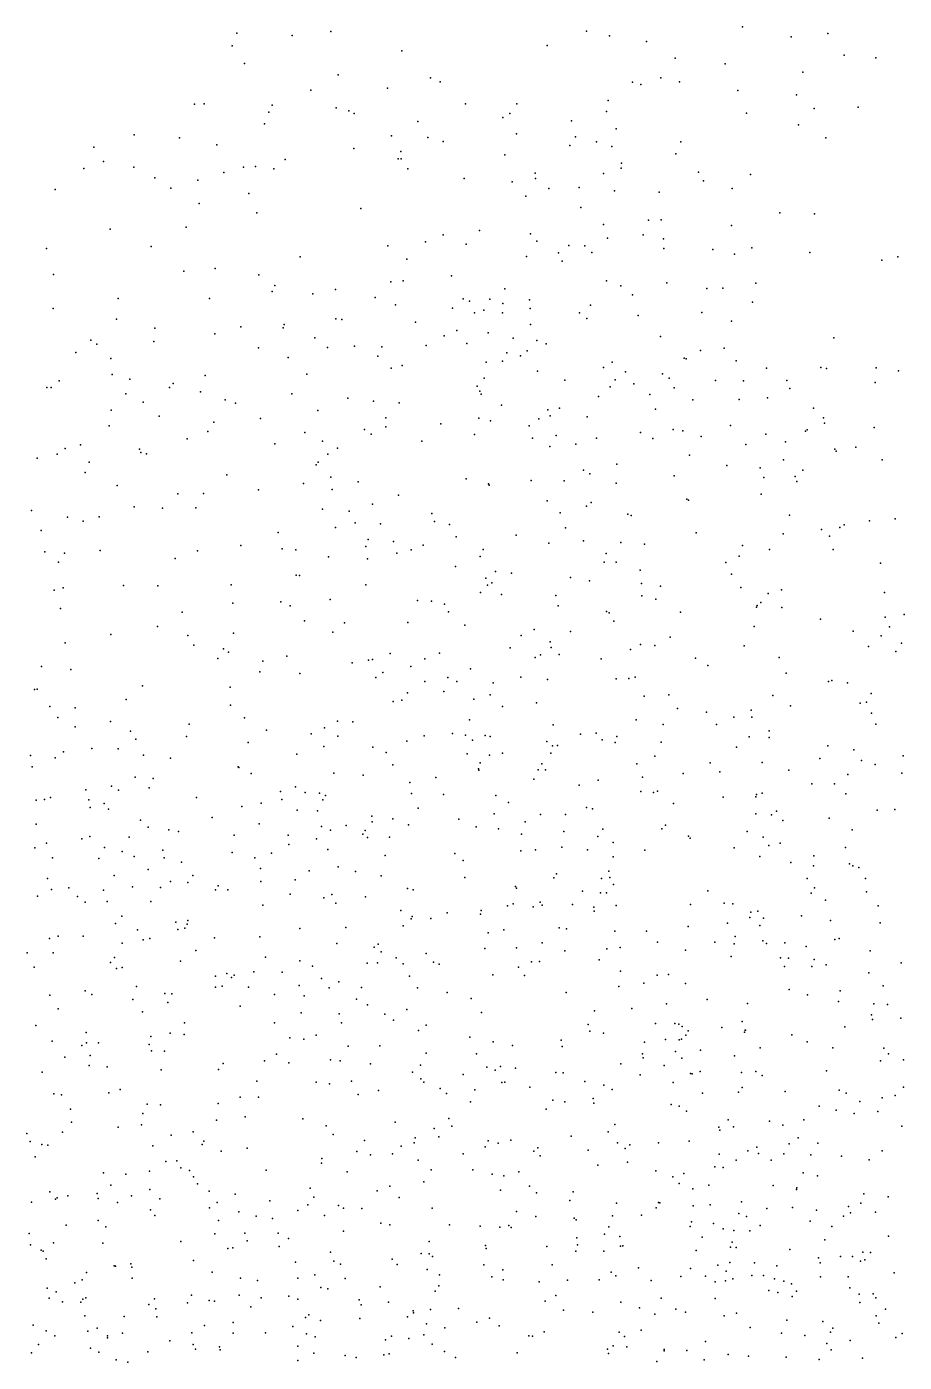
# Model space of a CAD drawing. Header units: metres. Extents: x -23.9 to 23.9, y -28.5 to 28.5.
# Drawn here: x 0 to 4.65, y 14.26 to 21.33 of the extents above; entities that cross this region are included whole.
import ezdxf

# ---------------------------------------------------------------- set-up
doc = ezdxf.new("R2010")
doc.units = ezdxf.units.M

msp = doc.modelspace()

# ---------------------------------------------------------------- linework, layer by layer
for p in [(1.1101, 21.2948, 2.5866), (1.6075, 21.3037, 3.7907), (2.9627, 21.3041, -1.0917), (3.7877, 21.3284, 0.3304), (4.2402, 21.2933, -4.2483), (1.0847, 21.2263, -0.6314), (1.4025, 21.2814, -1.5797), (2.7537, 21.2282, 0.1334), (3.0841, 21.2807, 0.2046), (3.2793, 21.2497, -0.7908), (4.0452, 21.275, -0.4711), (1.984, 21.2008, -1.296), (3.4308, 21.162, 0.2856), (4.3265, 21.1781, 4.1171), (4.4941, 21.1629, -3.794), (1.1511, 21.1339, -1.312), (1.6461, 21.0728, -1.3903), (3.696, 21.1316, 3.5222), (4.1072, 21.088, 4.6567), (1.9081, 21.0033, -0.5921), (2.1355, 21.0582, 3.425), (2.1868, 21.0362, 2.9681), (3.2062, 21.0346, -0.0056), (3.2491, 21.0231, -4.1092), (3.3558, 21.0571, 3.6187), (3.4545, 21.036, -0.5925), (1.5014, 20.9933, -0.6857), (3.0761, 20.9369, 4.1711), (3.7639, 20.9903, -0.1109), (4.0735, 20.968, 3.7645), (0.8854, 20.9183, 3.2125), (0.937, 20.9209, 2.8501), (1.2789, 20.8757, 2.0577), (1.2976, 20.9134, 3.7217), (1.6358, 20.8982, 2.0149), (1.7026, 20.8822, 3.7271), (1.731, 20.8693, 2.4643), (2.3214, 20.9207, 19.1827), (2.5552, 20.8681, -3.577), (2.5929, 20.9194, -3.1054), (3.0673, 20.8794, -0.9405), (3.8089, 20.871, 4.6963), (4.1679, 20.8962, 4.374), (4.4015, 20.9033, -3.5022), (1.2557, 20.8145, 2.5197), (2.0686, 20.8264, -0.843), (2.5191, 20.8478, -1.1456), (2.8832, 20.8292, -0.0033), (4.0852, 20.8094, -3.2075), (0.5658, 20.7556, 15.1256), (0.8053, 20.7403, 15.3782), (1.9299, 20.7503, 3.4895), (2.1222, 20.7414, -3.4008), (2.2022, 20.7207, -0.1718), (2.5903, 20.7614, 19.5393), (2.9034, 20.7449, -2.9163), (3.1196, 20.7879, 4.4958), (4.2294, 20.7403, -4.0723), (0.3524, 20.6904, 16.6474), (1.0032, 20.7028, 2.1803), (1.7292, 20.683, 1.7163), (1.9791, 20.6681, 18.7971), (2.5302, 20.6494, -2.721), (2.8736, 20.6997, 18.8168), (3.0152, 20.7185, 4.8699), (3.0968, 20.695, -0.5718), (3.4345, 20.6552, -4.0141), (3.4624, 20.7181, 3.8891), (0.2988, 20.5776, 15.8901), (0.4029, 20.6153, 15.4155), (0.5638, 20.5852, 14.7043), (1.145, 20.5852, 3.0966), (1.2085, 20.5875, 14.9629), (1.3654, 20.6253, 1.6544), (1.9639, 20.6293, 3.1019), (1.9798, 20.628, 2.554), (3.1455, 20.5797, -3.4963), (3.1477, 20.6052, 4.1817), (0.6752, 20.529, 16.4677), (0.9038, 20.5168, 14.6211), (1.0412, 20.5567, 1.8217), (1.3051, 20.5757, 3.4159), (2.016, 20.5766, 19.5408), (2.3132, 20.5251, 18.4849), (2.5685, 20.5072, -0.3121), (2.6904, 20.5525, 4.5427), (2.6917, 20.5255, -0.7774), (3.0514, 20.5511, 19.1844), (3.556, 20.5583, 5.0029), (3.5824, 20.5119, -3.6771), (3.8304, 20.5467, -3.409), (0.1478, 20.4662, 16.9458), (0.7603, 20.4741, 15.723), (1.1735, 20.4454, 15.5692), (2.7631, 20.4711, 18.5435), (2.9224, 20.4776, 19.5321), (3.1109, 20.4589, 17.8875), (3.3461, 20.452, 18.1868), (3.7336, 20.4724, -0.9431), (0.9101, 20.3931, 2.4994), (1.7661, 20.3666, 18.9919), (2.6399, 20.4316, -1.9195), (2.9315, 20.3704, -2.2685), (1.2166, 20.3422, 14.6884), (3.2904, 20.3041, 3.9951), (3.358, 20.3054, -1.0809), (3.9858, 20.3432, -1.3541), (4.1696, 20.3377, -0.7946), (0.4384, 20.2561, 15.7444), (0.8408, 20.2674, 2.0992), (2.2026, 20.226, 2.3256), (2.396, 20.2487, 19.796), (2.6655, 20.2313, 4.2272), (3.0518, 20.2807, 18.7913), (3.2627, 20.2266, -3.1157), (3.7302, 20.2766, -0.5079), (0.1022, 20.1541, 17.0859), (0.6568, 20.1645, 16.8292), (1.9089, 20.1676, 19.5392), (2.1098, 20.1896, -2.7799), (2.3246, 20.1773, -1.9251), (2.6987, 20.1926, 17.7922), (2.8675, 20.1692, -3.898), (2.9525, 20.1684, -2.6973), (3.0736, 20.2082, 19.361), (3.3691, 20.2054, -2.1761), (3.3714, 20.1542, 18.595), (3.838, 20.1579, 4.4042), (1.4452, 20.1093, 15.0563), (2.0109, 20.0974, -3.6207), (2.6444, 20.1116, 18.2949), (2.8134, 20.132, 19.666), (2.8338, 20.087, 5.23), (2.9908, 20.1336, 17.4818), (3.6312, 20.1492, 4.1127), (3.7467, 20.1242, 5.0546), (4.1447, 20.1324, -0.498), (4.5269, 20.0921, -0.7645), (4.6114, 20.1109, -1.2766), (0.139, 20.0163, 15.4342), (0.8283, 20.0341, 16.2487), (0.9951, 20.048, 1.8159), (1.2271, 20.014, 14.109), (1.3104, 19.959, 15.5372), (1.9254, 19.9769, 20.3104), (1.9913, 19.9825, -3.055), (2.2471, 20.0095, 20.1126), (2.5291, 19.9412, 4.7372), (3.067, 19.9829, 3.9743), (3.1432, 19.9556, -0.8887), (3.388, 19.9723, 17.4024), (3.5988, 19.9428, -1.7053), (3.684, 19.9448, 17.5704), (3.8596, 19.9705, 18.0924), (0.4817, 19.8898, 14.551), (0.9644, 19.8901, 13.9168), (1.2968, 19.9271, 1.4876), (1.5119, 19.9133, 2.8147), (1.6321, 19.9373, 0.9613), (1.8434, 19.894, 19.1261), (2.3084, 19.8876, 1.1619), (2.342, 19.8746, -2.3024), (2.4491, 19.886, 19.8474), (2.6603, 19.8827, -2.6959), (3.2062, 19.9096, 5.3094), (0.1364, 19.8356, 15.0056), (1.9506, 19.8555, 2.5739), (2.2527, 19.8389, 20.6257), (2.3682, 19.8143, -1.4533), (2.4178, 19.8278, 1.5237), (2.5172, 19.813, 17.9166), (2.5196, 19.8633, -3.837), (2.6639, 19.8366, -1.2561), (2.9241, 19.8137, 18.8857), (2.9827, 19.8545, 19.2475), (3.572, 19.8159, -2.0215), (3.8409, 19.8699, 4.7256), (0.472, 19.7794, 17.319), (0.6749, 19.7316, 16.6223), (1.1302, 19.7395, 1.9628), (1.3544, 19.7343, 13.6919), (1.3607, 19.752, 15.168), (1.6334, 19.781, 13.9109), (1.6652, 19.7791, 19.9231), (2.0565, 19.7634, 2.0536), (2.6659, 19.7509, 20.2741), (2.9644, 19.7839, -2.9283), (3.2352, 19.7991, 18.7297), (3.7303, 19.7692, 18.4762), (0.337, 19.6687, 15.8558), (0.6696, 19.6616, 13.9787), (0.9925, 19.7023, 15.6597), (1.5227, 19.6816, 14.7455), (2.2076, 19.6924, -3.1219), (2.2757, 19.7205, 18.6892), (2.4414, 19.7074, 4.1886), (2.5731, 19.6798, 19.4712), (2.6985, 19.6662, 4.8476), (3.3542, 19.6884, -2.4056), (4.2715, 19.6816, -0.4917), (0.2576, 19.6043, 17.816), (0.3682, 19.6468, 14.8012), (1.2237, 19.6286, 2.2876), (1.5893, 19.63, 2.5134), (1.7326, 19.6375, 20.6461), (1.8774, 19.634, 0.7727), (2.1135, 19.6406, 4.3117), (2.3274, 19.6508, 4.6155), (2.5407, 19.6017, -2.4621), (2.6474, 19.6131, -3.5352), (2.7479, 19.6491, 17.5316), (3.5666, 19.6143, 4.9706), (3.6918, 19.6268, 4.5267), (0.4428, 19.5722, 15.4682), (1.3822, 19.577, -12.016), (1.8569, 19.5836, 14.28), (1.9269, 19.521, 19.5402), (1.9856, 19.5344, -12.4774), (2.4298, 19.5532, 19.0869), (2.5167, 19.5577, 1.0629), (2.6119, 19.5864, -3.0749), (3.0516, 19.5242, -1.2749), (3.0984, 19.5531, 4.2332), (3.4792, 19.5729, -0.4244), (3.4905, 19.57, -20.6369), (3.7547, 19.5597, -1.6352), (3.9147, 19.5198, -0.3649), (4.2037, 19.524, 1.5162), (4.2338, 19.5185, 1.0463), (4.4967, 19.522, 1.3327), (0.1679, 19.4527, 12.285), (0.4495, 19.4865, 16.522), (0.5437, 19.4616, 14.298), (0.9419, 19.4809, 13.6156), (1.4813, 19.4888, 19.9895), (2.4199, 19.4682, -1.5167), (2.7017, 19.5039, 20.516), (2.8463, 19.457, 18.5294), (3.1129, 19.4591, 17.4408), (3.1678, 19.5018, 4.9937), (3.3641, 19.4909, 16.8387), (3.4001, 19.4668, 4.4467), (3.6458, 19.4546, 16.598), (3.7936, 19.4529, 17.9741), (4.0236, 19.4546, 16.9397), (4.614, 19.506, -1.5259), (0.1041, 19.4182, 16.4932), (0.1261, 19.419, 12.9118), (0.5215, 19.3855, 17.3752), (0.7523, 19.4184, 15.3047), (0.7731, 19.4396, 14.9103), (0.9168, 19.3955, 10.9677), (1.4018, 19.3841, 0.9161), (2.382, 19.4253, 20.8038), (2.3969, 19.3982, -12.6397), (2.4047, 19.3822, -2.1645), (3.088, 19.4213, -2.4472), (3.2123, 19.4371, 1.2281), (3.2974, 19.3811, 0.7613), (3.4268, 19.4171, -1.4686), (4.0396, 19.4122, -1.5118), (4.4902, 19.4444, -0.6039), (0.6133, 19.3402, 11.9734), (1.0487, 19.3524, 12.2271), (1.1025, 19.3345, 11.3595), (1.6978, 19.3613, 14.7288), (1.8343, 19.3456, 4.2096), (1.9701, 19.3368, 2.109), (2.5112, 19.3239, 3.7189), (2.8191, 19.3083, 20.2167), (3.0247, 19.3712, -20.5716), (3.5243, 19.3522, -21.1273), (3.7702, 19.3543, 1.3579), (3.921, 19.3635, 0.9478), (4.1642, 19.3088, -19.8661), (0.4441, 19.2988, 12.4641), (0.6981, 19.2657, 11.2409), (0.9875, 19.2344, 10.5788), (1.2345, 19.2536, 1.7069), (1.539, 19.2969, 13.622), (1.8995, 19.257, 4.6996), (2.3909, 19.2554, 0.7107), (2.4538, 19.2425, -13.3025), (2.7096, 19.2527, -1.5164), (2.7576, 19.3002, 17.8332), (2.7699, 19.2689, 18.1924), (2.9646, 19.2637, 3.971), (3.3279, 19.3031, -2.1205), (4.217, 19.2575, -19.2142), (0.4342, 19.2161, 17.0406), (0.9555, 19.1847, 11.7768), (1.47, 19.1793, 20.3198), (1.7861, 19.1963, 13.8705), (1.8211, 19.1705, -13.017), (1.8989, 19.2105, 14.2241), (2.1895, 19.2251, 4.9507), (2.3691, 19.1696, 1.7369), (2.6586, 19.2151, 19.7451), (2.8015, 19.1643, -12.6695), (3.2473, 19.1795, 1.4978), (3.4207, 19.1963, 17.7735), (3.4718, 19.1884, -0.9414), (3.725, 19.217, 17.5669), (3.9113, 19.1717, -0.7002), (4.1221, 19.1871, -1.1137), (4.1313, 19.1932, -20.4678), (4.2218, 19.2291, 0.7046), (4.4864, 19.2064, -0.966), (0.2007, 19.0946, 12.1014), (0.2817, 19.1141, 17.6587), (0.8471, 19.1471, -12.4727), (1.3105, 19.1199, 12.1455), (1.5637, 19.1349, 1.9755), (1.6432, 19.0974, 11.0596), (2.0904, 19.1349, -13.6621), (2.6766, 19.1504, -2.0497), (2.7673, 19.1054, -13.7572), (2.9051, 19.1178, 0.3434), (3.015, 19.1496, -1.6813), (3.3132, 19.1489, 18.261), (3.5688, 19.1588, 16.3504), (3.8056, 19.1161, 1.755), (4.0166, 19.1303, -20.9999), (4.3893, 19.1021, 11.3986), (0.0522, 19.0442, 12.9217), (0.1585, 19.0657, 16.8224), (0.3276, 19.0222, -12.8294), (0.5934, 19.0922, 11.6984), (0.6005, 19.0743, 12.826), (0.6307, 19.0678, 14.4731), (1.5404, 19.0237, 10.6336), (1.5921, 19.0659, 19.8362), (3.5072, 19.0606, 1.257), (4.0058, 19.0352, 16.4028), (4.2781, 19.0916, 17.166), (4.2839, 19.0812, 16.7869), (4.5284, 19.0351, 11.7875), (0.306, 18.9683, 17.2492), (1.0573, 18.9559, -13.0079), (1.5299, 19.0081, -11.6891), (2.9453, 18.9801, 4.8013), (2.9796, 18.9614, 17.0833), (3.1226, 19.0127, 4.4024), (3.705, 19.0055, 0.9139), (3.8809, 18.9925, -18.9324), (4.1071, 18.98, 11.2323), (0.4763, 18.8987, 10.72), (1.463, 18.9097, 1.5289), (1.6081, 18.9441, 13.5765), (1.7526, 18.9196, 4.333), (2.3244, 18.9346, 3.6658), (2.4429, 18.9078, 1.5127), (2.4457, 18.9014, 0.4634), (2.6692, 18.9258, 20.0389), (2.8435, 18.9234, 1.6745), (3.1183, 18.9113, 16.5419), (3.4268, 18.9507, 0.5651), (3.9015, 18.9413, -21.6825), (4.0664, 18.9475, 17.5165), (4.0753, 18.9202, 0.6323), (0.7974, 18.8553, 13.9696), (0.9331, 18.8567, 10.3707), (1.225, 18.8772, 13.3203), (1.6142, 18.879, 13.1628), (1.9666, 18.8474, 4.8135), (2.7527, 18.8182, -12.0625), (2.9874, 18.8095, -19.805), (3.4938, 18.8267, 17.6441), (3.5014, 18.822, 16.3009), (3.8877, 18.8532, 11.5754), (0.0223, 18.7677, 14.2027), (0.5653, 18.7869, -12.111), (0.7154, 18.7786, -13.5911), (0.8931, 18.7807, 14.4844), (1.5639, 18.7736, 14.4305), (1.7041, 18.7628, 11.2914), (1.8279, 18.8011, 1.5496), (2.1423, 18.7503, 20.9943), (2.8233, 18.7551, 0.315), (2.9626, 18.7906, 3.9699), (3.1801, 18.7482, -21.2258), (3.1989, 18.7409, 1.5973), (4.037, 18.7422, 1.9314), (0.2137, 18.7316, 18.3724), (0.2956, 18.7101, 17.8562), (0.3804, 18.7331, 11.1226), (1.6317, 18.6763, -13.021), (1.7373, 18.7015, 10.8714), (1.871, 18.6958, 20.1027), (2.1566, 18.7088, 19.8711), (2.2357, 18.693, 0.8914), (2.8511, 18.6754, -20.4642), (4.3041, 18.6764, -18.7118), (4.3262, 18.6915, 0.6339), (4.4604, 18.7131, 12.4316), (4.5962, 18.7224, -19.0683), (0.0731, 18.6612, -12.4351), (1.3291, 18.6509, 11.8778), (1.8062, 18.6143, 13.9948), (1.9393, 18.6031, -11.9105), (2.2707, 18.6282, 3.804), (2.5901, 18.6372, 3.1634), (2.9462, 18.6072, 2.9846), (3.1431, 18.598, 17.3402), (3.5422, 18.6488, 0.8877), (4.0032, 18.6434, 10.9913), (4.2064, 18.6664, 16.6257), (4.249, 18.6315, 12.1765), (0.0937, 18.5475, 12.2298), (0.1971, 18.5405, -11.7783), (0.3857, 18.5556, 12.805), (0.9015, 18.5533, 13.5663), (1.1315, 18.581, -13.492), (1.3506, 18.5639, 10.4134), (1.423, 18.5589, 12.3632), (1.7935, 18.5768, -13.7275), (1.9569, 18.5408, 4.2515), (2.0336, 18.5579, 4.6464), (2.0967, 18.5831, 13.2596), (2.414, 18.5602, 1.3729), (2.7617, 18.5932, 1.6067), (3.0668, 18.5394, -13.7498), (3.2699, 18.5891, -19.3376), (3.7883, 18.5816, 17.5862), (3.9315, 18.56, 0.7773), (4.2676, 18.5603, 17.0125), (0.1654, 18.4927, 17.5402), (0.7835, 18.5133, 12.9102), (1.5953, 18.5208, 20.3826), (1.8027, 18.5103, 21.3129), (2.2683, 18.4702, 3.1242), (2.3989, 18.5242, 4.8082), (3.0554, 18.4938, 16.3911), (3.1191, 18.4939, 3.3313), (3.6999, 18.4914, 1.223), (3.7707, 18.5245, 1.6234), (4.5191, 18.4875, 6.2063), (1.4236, 18.4242, 14.1382), (1.4413, 18.4236, -11.2965), (2.4295, 18.4096, -14.1469), (2.4802, 18.4442, 3.5381), (2.5655, 18.4349, 20.6031), (2.8763, 18.4123, 0.4765), (2.978, 18.395, -12.7563), (3.2455, 18.4514, 0.5817), (3.7298, 18.4291, 11.4037), (0.1429, 18.3458, -13.5182), (0.1905, 18.3578, 10.7323), (0.5102, 18.3693, 11.7231), (0.6919, 18.3685, 10.5801), (1.0798, 18.3735, 11.6984), (1.7939, 18.3726, 9.8997), (2.4004, 18.3324, -20.1766), (2.4367, 18.3711, -20.742), (2.4607, 18.3837, 4.0977), (2.5108, 18.3231, 1.1392), (2.8003, 18.3178, 1.3757), (3.2526, 18.3807, 2.9312), (3.2551, 18.3145, 16.7387), (3.3537, 18.3666, 1.0462), (3.7802, 18.3597, 11.7523), (3.9237, 18.3283, 16.1411), (3.9942, 18.3463, 17.2508), (4.5399, 18.332, 0.9733), (0.1762, 18.2488, 18.5072), (1.0888, 18.277, 14.0099), (1.343, 18.2826, 20.9876), (1.3928, 18.2631, 9.833), (1.6041, 18.2964, 11.0673), (2.0672, 18.2898, 13.052), (2.1409, 18.2876, 10.0921), (2.209, 18.2702, 13.3931), (2.811, 18.2619, -12.3165), (2.8114, 18.2626, -19.5838), (3.3284, 18.2983, 15.4557), (3.8619, 18.2546, -18.5632), (3.8654, 18.2644, 15.7152), (3.8859, 18.2803, 16.7229), (3.9962, 18.2526, 1.4202), (0.8204, 18.2288, 11.4442), (1.4677, 18.1825, 20.3209), (2.0156, 18.1733, -12.2418), (2.2305, 18.2307, 2.7465), (3.0679, 18.2327, 3.6633), (3.0823, 18.2251, 0.8652), (3.1071, 18.1812, 2.5845), (3.459, 18.2285, 17.1125), (4.2021, 18.1915, 12.2571), (4.5431, 18.2017, 5.8461), (4.6452, 18.2156, 8.4367), (0.442, 18.1105, 12.2273), (0.6898, 18.1526, 11.089), (0.8508, 18.1058, 13.5071), (1.093, 18.1168, -11.3391), (1.6184, 18.1231, -13.7922), (1.6798, 18.1718, 14.1383), (2.3167, 18.1607, 21.3783), (2.6153, 18.1057, 20.5089), (2.6848, 18.1363, 16.1232), (2.8772, 18.1263, 16.5405), (3.8494, 18.1521, 11.2022), (4.375, 18.128, 12.5649), (4.5234, 18.1037, 8.1245), (4.5666, 18.1514, -22.0628), (0.2008, 18.0665, 10.5349), (0.8825, 18.0546, 12.3652), (1.0391, 18.0351, 11.0027), (2.5569, 18.0398, -21.0978), (2.7698, 18.0716, 3.8011), (2.7743, 18.0419, 14.8039), (3.2488, 18.0579, -12.2295), (3.3244, 18.053, -19.3639), (3.4051, 18.0962, 3.2602), (3.7972, 18.0498, -12.3953), (4.4553, 18.0465, 6.3338), (4.6307, 18.0647, -17.7169), (1.01, 17.9829, 10.2117), (1.0658, 18.0172, 13.0156), (1.2473, 17.9689, 14.0314), (1.3739, 17.9956, 10.9009), (1.8081, 17.9742, 20.1232), (1.8276, 17.9773, 9.6194), (1.9228, 18.0092, 21.457), (2.1055, 17.9809, 3.3932), (2.1829, 18.0118, 20.1304), (2.6906, 17.9891, 2.4333), (2.719, 18.0029, 15.7819), (2.8164, 18.0042, -13.9463), (3.0403, 17.9819, 15.4394), (3.1953, 18.0303, -21.0299), (3.54, 17.9858, 15.3975), (3.9824, 17.9887, -19.8207), (4.601, 18.0208, 9.1858), (0.0759, 17.9402, 18.4059), (0.2304, 17.9244, 17.9609), (1.2322, 17.9125, 9.7575), (1.4437, 17.9032, 12.8965), (1.7214, 17.9605, -11.8361), (1.8836, 17.9089, 13.9358), (2.0321, 17.9417, 10.8483), (2.3474, 17.9279, 10.3623), (3.6051, 17.9456, -21.6004), (4.0201, 17.9065, 6.412), (0.0516, 17.8206, 11.0922), (0.6096, 17.8393, -11.6374), (1.0743, 17.8318, 13.7729), (1.8465, 17.8835, -10.1681), (2.1048, 17.8612, -20.2151), (2.2273, 17.8829, 2.6666), (2.2743, 17.8619, 14.8823), (2.4667, 17.8549, 3.7442), (2.6144, 17.8847, 20.9153), (2.7548, 17.8722, 14.3831), (3.1197, 17.8763, 16.702), (3.186, 17.8772, 14.7929), (3.2204, 17.8838, -15.1981), (4.2438, 17.8623, 6.7522), (4.2605, 17.8661, -18.4481), (4.345, 17.8547, 10.4963), (0.0388, 17.8187, 10.3559), (0.523, 17.7668, -14.3117), (1.937, 17.7558, -14.21), (1.9846, 17.763, -10.642), (2.014, 17.8024, 13.3194), (2.2057, 17.8087, 9.8313), (2.3654, 17.7676, 21.231), (2.4521, 17.7909, 20.3969), (2.6968, 17.7488, 16.0178), (3.2672, 17.7848, -11.4443), (3.3981, 17.7913, 2.998), (3.9483, 17.7876, -13.2055), (4.445, 17.7517, 12.2687), (4.4696, 17.7985, 7.9137), (0.1196, 17.7289, -25.4704), (0.2534, 17.7227, 18.6296), (1.0768, 17.736, 10.6092), (2.5177, 17.7297, -25.4057), (3.4445, 17.7192, 16.6958), (3.5977, 17.6993, -13.8386), (3.8341, 17.7091, -22.0052), (4.0423, 17.7336, 11.1301), (4.4116, 17.7469, 11.7483), (4.4711, 17.6939, -22.5333), (0.1609, 17.6713, 4.9745), (0.254, 17.6211, 17.6573), (0.4412, 17.6495, 4.7826), (0.8569, 17.635, -25.1978), (1.151, 17.6695, -12.2407), (1.5737, 17.6156, 13.6845), (1.6436, 17.6518, 13.1815), (1.7241, 17.6481, 20.3397), (2.343, 17.6579, 15.3195), (2.785, 17.6325, -19.7895), (3.2241, 17.6587, -14.7804), (3.3678, 17.6338, -19.7433), (3.6506, 17.6331, 2.7286), (3.7416, 17.6736, 2.0806), (3.8384, 17.6733, -20.1485), (4.4947, 17.6353, 8.7396), (0.5469, 17.5995, 4.374), (0.5746, 17.5563, 18.6005), (0.8436, 17.5707, 13.037), (1.1696, 17.5389, 13.2553), (1.2663, 17.6044, -10.2752), (1.5033, 17.5851, 10.9039), (1.6442, 17.5715, 21.034), (2.01, 17.5454, 10.8143), (2.1022, 17.5738, 14.9896), (2.253, 17.5862, -24.9589), (2.3209, 17.5767, 14.3456), (2.3586, 17.5519, 20.689), (2.4247, 17.575, 15.7771), (2.4514, 17.5702, 9.5094), (2.7525, 17.5445, -10.9309), (2.9294, 17.5835, 16.4469), (3.0123, 17.5879, -14.2711), (3.0447, 17.5525, -24.2984), (3.1144, 17.5382, 3.5074), (3.1231, 17.5712, 14.3169), (3.3575, 17.5407, -15.8784), (3.8228, 17.5691, 6.5959), (3.9293, 17.5648, -11.744), (3.9299, 17.5998, 16.0118), (0.0163, 17.47, 20.8318), (0.1922, 17.4891, 20.1252), (0.3422, 17.5066, 3.9739), (0.4818, 17.5048, -25.7509), (0.6146, 17.4716, 13.4058), (1.4279, 17.4765, -14.3717), (1.5704, 17.5179, -25.4549), (1.8309, 17.5141, 9.6671), (1.9005, 17.4859, -11.4033), (2.3296, 17.4786, 16.1189), (2.4479, 17.4717, -10.1372), (2.5175, 17.4821, -16.1088), (2.7727, 17.4826, 2.6265), (2.7811, 17.5205, 14.1731), (2.8075, 17.5225, -11.5132), (3.3236, 17.466, -21.5368), (3.7569, 17.5132, 6.1619), (4.2406, 17.5202, 10.5559), (4.3787, 17.5004, -19.4033), (4.6388, 17.468, 7.7614), (0.0256, 17.4091, 5.1474), (0.1472, 17.4569, 18.8336), (0.7588, 17.455, -14.5954), (1.1173, 17.4097, -11.6536), (1.1198, 17.4067, 10.2432), (1.9353, 17.4197, 15.4733), (2.3902, 17.3994, -19.6137), (2.399, 17.4312, 3.3933), (2.7251, 17.4263, 3.5542), (3.2281, 17.4249, 1.9743), (3.617, 17.4312, 16.4041), (3.8931, 17.4322, -15.6223), (4.1982, 17.4541, 2.4588), (4.4177, 17.4429, 5.6319), (4.4908, 17.4227, -20.272), (0.5719, 17.3552, 20.7829), (0.6664, 17.3488, 20.3907), (1.1865, 17.3744, 13.5836), (1.6243, 17.3755, 18.0827), (1.7791, 17.366, 15.8001), (2.0266, 17.3262, 9.0401), (2.1632, 17.3532, 10.452), (2.3911, 17.3928, 2.9551), (2.6831, 17.3442, -24.0197), (2.7056, 17.3936, 9.2952), (2.7445, 17.3947, 9.658), (3.0235, 17.339, 2.3527), (3.2578, 17.355, -20.2164), (3.4731, 17.3738, 15.7245), (3.6688, 17.3839, -23.9856), (4.0333, 17.3923, 1.8979), (4.3462, 17.3688, 9.3209), (4.6314, 17.3756, -20.9849), (0.3095, 17.2887, 21.0189), (0.4454, 17.3074, -25.0366), (0.4823, 17.2869, 20.011), (0.646, 17.2984, -12.3228), (1.3412, 17.2787, -19.9276), (1.42, 17.304, 9.8896), (1.4709, 17.2748, 13.3092), (1.5474, 17.2697, -10.9748), (1.5793, 17.2573, 20.7894), (2.0341, 17.2681, -14.1306), (2.2039, 17.2638, -15.3202), (2.4815, 17.2576, -26.0002), (2.9226, 17.3132, 3.2752), (3.2503, 17.2796, 16.0726), (3.3163, 17.2742, -11.1137), (3.3384, 17.2815, 15.1755), (3.863, 17.2629, 5.9212), (3.8924, 17.2706, -18.5778), (4.1555, 17.3201, 10.8368), (4.2759, 17.32, 6.994), (4.3347, 17.2662, -17.6856), (0.0467, 17.2326, 13.4529), (0.0914, 17.2375, -12.7505), (0.1221, 17.2483, 19.8826), (0.3266, 17.235, 13.7222), (0.3323, 17.1944, 5.1141), (0.4074, 17.2151, 17.5501), (0.4293, 17.1862, 12.7713), (0.8955, 17.2478, 12.5735), (1.1362, 17.1996, 18.657), (1.2385, 17.2178, -26.1468), (1.349, 17.2367, 10.4719), (1.5661, 17.2349, 20.4054), (2.071, 17.1918, 14.7879), (2.5487, 17.2205, -20.853), (2.9627, 17.1948, -24.7841), (2.9936, 17.1882, -19.6323), (3.4234, 17.2164, -14.1815), (3.686, 17.2485, -13.3968), (3.859, 17.2512, -12.9467), (4.5959, 17.1833, 9.7973), (0.5996, 17.1274, -26.0097), (0.9798, 17.1409, -10.9644), (1.4292, 17.1808, -18.5084), (1.5375, 17.1774, 17.6801), (1.824, 17.1482, 10.4201), (1.8258, 17.1193, 16.2242), (1.9364, 17.1341, 18.1655), (2.286, 17.1324, -16.3298), (2.4732, 17.1605, -9.6323), (2.637, 17.1194, 14.2044), (2.7184, 17.157, -14.1979), (2.8511, 17.1578, 16.0479), (3.8596, 17.1609, 1.7124), (3.9414, 17.1549, 2.9783), (3.9682, 17.1754, -15.077), (4.0021, 17.1264, 6.8169), (4.2464, 17.1379, 8.743), (4.5007, 17.1799, 8.4861), (0.0467, 17.1059, 13.0963), (0.6399, 17.0912, -11.645), (0.7491, 17.076, -18.9645), (0.8008, 17.0679, 20.6447), (1.0953, 17.0485, 16.6966), (1.2288, 17.1082, 20.7308), (1.3823, 17.0484, 13.6562), (1.5591, 17.0935, 16.6319), (1.6067, 17.075, -9.6352), (1.6892, 17.0993, 15.47), (1.778, 17.0532, 9.0669), (1.7891, 17.0734, -18.9606), (2.0189, 17.1031, 20.3152), (2.3774, 17.0919, 8.8611), (2.4962, 17.0822, 16.3839), (2.6181, 17.0528, -11.8509), (2.8413, 17.0676, 9.8784), (3.0478, 17.0798, -25.6674), (3.3613, 17.0818, -18.2971), (3.3799, 17.1018, 14.8072), (3.5022, 17.0432, 1.6813), (3.8129, 17.0669, -16.2181), (4.3695, 17.0755, 10.9381), (0.04, 16.9812, 13.9733), (0.1008, 17.0054, 21.1527), (0.2895, 17.0291, -14.0742), (0.3309, 17.0413, -14.5799), (0.4082, 16.9823, 18.7905), (0.5391, 17.038, 13.9443), (1.3846, 16.9983, 12.6744), (1.5317, 17.0289, 20.1107), (1.5926, 16.9728, 18.8009), (1.8028, 17.0358, -20.5092), (1.9181, 17.0379, -15.6648), (2.832, 16.9841, 9.1128), (2.9675, 16.9711, 15.7868), (3.0214, 17.0413, 14.2941), (3.1035, 17.0088, -21.1836), (3.5107, 17.0319, -14.706), (3.7435, 16.9818, -21.4896), (3.8974, 17.0373, -17.9779), (3.9278, 16.9925, -14.4767), (3.9876, 17.0065, -19.0143), (4.333, 16.9825, 2.5626), (0.134, 16.9274, 16.7134), (0.3783, 16.9253, 17.1111), (0.5024, 16.9618, 21.0625), (0.5656, 16.9353, 4.1996), (0.7179, 16.969, 18.5535), (0.7243, 16.9273, 20.0951), (0.8169, 16.9047, 5.2311), (1.0857, 16.956, 13.8329), (1.2052, 16.9287, -20.4458), (1.2926, 16.953, 17.5409), (1.895, 16.9406, 17.795), (2.2641, 16.9513, 20.6147), (2.308, 16.9139, 10.2056), (2.6143, 16.9648, -15.0043), (2.6917, 16.9705, -23.6647), (3.1026, 16.9334, -10.7238), (3.2707, 16.9682, -23.2855), (3.8794, 16.9346, 6.4096), (4.0447, 16.9036, 9.0373), (4.1656, 16.9395, -22.0106), (0.4609, 16.8338, 19.8594), (0.64, 16.8657, 17.7859), (0.8773, 16.8341, -24.8724), (1.2348, 16.8719, -18.1678), (1.4931, 16.8584, 15.9849), (1.646, 16.8811, 9.7794), (1.7388, 16.8565, -14.5793), (1.8748, 16.8327, 10.0612), (2.8037, 16.8441, -17.5094), (3.0807, 16.8576, -14.1021), (4.1645, 16.8861, 9.4393), (4.3557, 16.8964, 6.8306), (4.3726, 16.886, 1.6812), (4.4047, 16.8774, -15.9233), (0.1062, 16.8183, 19.7929), (0.128, 16.7599, 18.7209), (0.2204, 16.7693, -26.0873), (0.5575, 16.774, -12.8712), (0.7049, 16.7704, -19.8023), (0.7581, 16.8033, -18.329), (0.8496, 16.7968, 12.4904), (0.9961, 16.7591, 16.0331), (1.0114, 16.7802, 20.6728), (1.2378, 16.8036, 21.1161), (1.4196, 16.8123, -15.1349), (2.0135, 16.7653, 21.2016), (2.3177, 16.8237, 14.9532), (2.5851, 16.7768, -24.7249), (2.5918, 16.7682, 14.507), (2.7888, 16.8228, 16.2188), (3.0408, 16.8189, -25.1159), (3.0857, 16.8246, 15.113), (3.1042, 16.7877, 2.6822), (4.1311, 16.8179, 2.7995), (4.1697, 16.7698, -12.5218), (4.4404, 16.8188, -22.9837), (0.0546, 16.7247, 17.7035), (0.2654, 16.7241, 4.0714), (0.3065, 16.6932, 16.4376), (0.4042, 16.7569, -12.0981), (0.4222, 16.6976, -19.0522), (0.655, 16.6968, 14.054), (1.0619, 16.7584, 18.8131), (1.3918, 16.7353, 17.1432), (1.5706, 16.7167, 13.2693), (1.6136, 16.7332, -25.774), (1.6347, 16.6883, 21.3077), (1.7918, 16.7209, 12.4219), (2.0431, 16.758, 12.844), (2.7163, 16.6926, -22.9309), (2.9411, 16.7512, 9.3495), (3.0366, 16.7425, 14.7041), (3.0678, 16.7436, 2.1581), (3.6046, 16.7531, 2.9819), (3.6907, 16.6883, -23.4754), (4.1527, 16.7403, 6.4935), (4.2271, 16.704, 8.5762), (4.4447, 16.7488, -17.4194), (0.5004, 16.6199, 18.305), (1.2479, 16.6782, -12.5612), (1.9777, 16.6493, -16.9351), (2.0385, 16.618, 18.3077), (2.2246, 16.637, -15.2346), (2.4011, 16.6298, -18.9276), (2.4044, 16.6493, -18.0618), (2.5442, 16.6747, 12.6603), (2.5727, 16.6847, -21.5482), (2.6801, 16.6693, 14.8813), (2.7278, 16.6772, 8.7415), (2.8873, 16.6817, 15.5072), (3.0004, 16.6668, -16.7741), (3.0018, 16.6457, -19.8023), (3.1184, 16.6748, -13.3365), (3.5121, 16.6801, 1.7966), (3.7368, 16.6849, -24.4932), (3.832, 16.6408, 5.6866), (3.87, 16.6455, 6.0375), (4.1006, 16.6203, 10.6138), (4.5059, 16.6732, 6.2754), (0.4678, 16.5796, 12.7441), (0.5837, 16.5467, -25.6332), (0.7861, 16.5867, 5.7283), (0.7967, 16.5492, 18.5182), (0.8336, 16.5559, -15.0836), (0.8468, 16.5773, -10.1695), (0.8508, 16.5968, 17.037), (1.4442, 16.5537, -20.966), (1.6869, 16.56, 9.4494), (1.99, 16.5684, -25.133), (2.0337, 16.6056, 16.614), (2.1374, 16.607, -25.7885), (2.5247, 16.5477, -17.2598), (2.8165, 16.5574, 9.7859), (2.8566, 16.5518, 15.9199), (3.4997, 16.5643, -14.5145), (3.7085, 16.5819, -22.8589), (3.8269, 16.6126, 10.847), (3.8798, 16.5706, -12.8808), (3.8992, 16.6084, -21.773), (4.2543, 16.5968, 5.7244), (4.5182, 16.5833, -11.562), (0.1178, 16.501, 12.816), (0.1641, 16.5135, 18.2463), (0.2966, 16.5136, 14.1584), (0.5016, 16.4767, -20.2791), (0.6133, 16.4944, 16.4938), (0.6495, 16.5007, 20.733), (0.9919, 16.505, 5.2627), (1.232, 16.5101, 12.6942), (2.4408, 16.5306, 8.4484), (2.727, 16.4787, 18.5827), (3.1112, 16.5394, 8.9175), (3.2804, 16.5394, -22.5804), (3.3377, 16.482, 2.1308), (3.6413, 16.4807, -10.1366), (3.7497, 16.5109, -23.9988), (3.8955, 16.4882, -13.9242), (4.0133, 16.4779, 2.2312), (4.2775, 16.4948, 11.6452), (4.301, 16.5001, 11.2961), (-0.0005, 16.4254, -11.3646), (0.1377, 16.4253, -12.6821), (0.8924, 16.4367, 17.7994), (1.6396, 16.4747, 12.2158), (1.8365, 16.4553, 18.6116), (1.8576, 16.4712, 17.0043), (1.8744, 16.4303, 15.4498), (2.1124, 16.4218, 9.0362), (2.4236, 16.4475, 18.3672), (2.5914, 16.4507, 12.969), (2.8478, 16.4359, -9.6086), (3.0688, 16.4471, 8.3613), (3.1407, 16.4526, -21.8996), (3.4854, 16.4392, 5.6439), (3.7447, 16.4733, 1.9988), (3.9159, 16.4748, -19.1659), (4.125, 16.4582, 8.8566), (4.4645, 16.4355, 12.128), (0.0358, 16.3494, 4.6204), (0.4409, 16.3734, 4.579), (0.4625, 16.4, 20.1117), (0.4722, 16.3417, -20.7591), (0.5032, 16.3477, 5.9038), (0.8113, 16.3805, -21.2989), (1.2622, 16.4028, -18.1099), (1.4427, 16.3819, -16.9606), (1.5103, 16.3546, -21.5773), (1.8008, 16.3695, 15.8284), (1.8549, 16.3728, 19.9999), (1.9539, 16.398, -9.3315), (1.9909, 16.3662, 13.194), (2.1511, 16.3756, 9.9445), (2.1807, 16.3648, 8.6411), (2.6024, 16.3485, 15.4867), (2.6703, 16.3778, 8.1966), (2.7126, 16.3794, -23.6968), (3.0292, 16.3874, -18.4015), (3.728, 16.405, 2.5851), (3.9893, 16.3982, -17.4995), (4.0115, 16.3519, 11.9935), (4.0316, 16.3974, 5.3186), (4.1557, 16.3532, 10.3072), (4.1684, 16.3898, 9.2601), (4.2318, 16.3622, 1.9535), (4.6292, 16.3722, 2.6594), (0.9969, 16.3014, 13.5546), (1.0577, 16.3162, -21.7051), (1.0811, 16.2952, 6.038), (1.0957, 16.3069, 20.3876), (1.1994, 16.325, 21.048), (1.3499, 16.3223, 6.414), (1.5574, 16.2897, -17.5839), (1.6496, 16.2711, -15.3223), (2.024, 16.3007, 16.3398), (2.4666, 16.3081, 18.7597), (2.6327, 16.3049, 9.55), (3.1415, 16.3287, -10.0773), (3.2662, 16.2648, 18.2531), (3.3357, 16.3072, 8.6132), (3.396, 16.3104, 6.0855), (4.4578, 16.3193, 8.5828), (0.1192, 16.2012, 17.656), (0.3063, 16.2235, 20.4374), (0.3412, 16.2048, 12.907), (0.579, 16.2466, 13.9994), (0.7292, 16.2104, -18.3526), (0.7649, 16.2078, 16.2889), (0.9963, 16.2438, 18.4786), (1.0318, 16.2488, 12.9683), (1.1711, 16.2435, 15.8881), (1.3085, 16.2036, -9.2824), (1.4407, 16.2514, 17.1746), (1.4657, 16.1967, 18.5912), (1.5997, 16.2405, 12.9812), (1.7701, 16.2418, 6.1655), (2.0663, 16.24, 11.8821), (2.2246, 16.2157, 9.5823), (2.855, 16.2154, 17.7865), (3.1333, 16.246, -24.3381), (3.486, 16.263, 10.9704), (4.0356, 16.2315, 6.4972), (4.133, 16.2019, -13.3491), (4.3057, 16.2236, -16.1316), (4.5325, 16.2499, 6.1308), (0.1642, 16.129, -16.6907), (0.5593, 16.1775, 17.5147), (0.745, 16.1625, -17.4199), (1.1282, 16.1432, 5.713), (1.7435, 16.1793, 18.2942), (1.8024, 16.1493, -18.3414), (2.0099, 16.1259, 20.2473), (2.3502, 16.1825, 8.225), (3.202, 16.1312, -23.8914), (3.3862, 16.1558, 19.5407), (3.6015, 16.1785, 6.4141), (3.8149, 16.1574, -17.1392), (4.2967, 16.1678, 5.2908), (4.4832, 16.1557, 2.4156), (4.5562, 16.152, 5.5531), (0.6109, 16.1134, -10.7738), (0.8323, 16.0544, 16.7685), (1.31, 16.054, 6.7366), (1.4512, 16.1073, 17.9491), (1.652, 16.1021, 12.0637), (1.6644, 16.0544, 6.6628), (1.8937, 16.1, 16.8083), (1.9388, 16.0689, 20.9838), (2.4059, 16.11, 17.8091), (3.0041, 16.1183, 11.431), (3.7859, 16.0618, 11.5409), (4.4721, 16.0971, 12.4303), (4.4767, 16.0724, 8.8868), (4.627, 16.079, 9.3012), (0.0446, 16.04, 19.547), (0.3122, 16.0031, -17.9855), (0.6538, 15.9827, 5.6298), (0.7559, 15.999, 6.1436), (0.8314, 15.992, 5.2615), (1.5292, 15.9886, 5.5643), (2.0714, 16.0141, 8.9245), (2.1131, 16.0427, 22.6489), (2.9703, 16.0459, 12.5245), (2.9794, 16.0098, 9.3986), (3.0525, 15.9999, 21.5695), (3.3272, 16.0512, 18.7703), (3.4298, 16.0505, 12.1583), (3.4503, 16.0474, 21.4324), (3.4687, 16.0342, -16.4895), (3.4876, 15.9884, 11.7768), (3.5005, 16.0116, -10.1151), (3.6787, 16.0302, 18.9205), (3.7982, 16.0046, 20.3363), (3.8025, 16.015, 12.0572), (3.8045, 16.0163, 19.4369), (4.0491, 15.9915, 12.3589), (4.3295, 16.0335, -10.7622), (0.1319, 15.958, -14.2514), (0.2895, 15.9345, 20.2516), (0.3127, 15.9481, 19.8582), (0.3768, 15.9488, 4.775), (0.6463, 15.9395, 13.2983), (1.39, 15.9743, 20.5113), (1.4655, 15.9682, 12.6254), (1.6997, 15.9301, -16.4978), (1.8678, 15.9329, 20.6654), (2.3431, 15.978, -19.2591), (2.4667, 15.9541, 22.2798), (2.5695, 15.9339, -15.7178), (2.8279, 15.9634, 8.0695), (2.8325, 15.9292, 19.4636), (3.2692, 15.9528, 5.8287), (3.3811, 15.966, 6.2362), (3.4534, 15.9646, 21.8796), (3.4655, 15.9684, 5.3761), (3.8822, 15.9217, 6.5413), (4.1307, 15.9536, 20.4404), (4.2659, 15.9217, 10.2111), (4.5363, 15.9201, -11.1726), (0.1996, 15.8719, -19.5601), (0.3329, 15.8812, 13.0594), (0.6578, 15.9068, 17.2379), (0.7263, 15.9044, -21.7132), (1.2556, 15.8538, 22.9582), (1.3204, 15.8882, 16.9204), (1.3852, 15.842, -15.5492), (1.6067, 15.8591, 16.2352), (1.6577, 15.8528, 16.7321), (2.1133, 15.893, 18.6237), (2.3801, 15.8905, 11.5449), (3.2589, 15.891, 9.1961), (3.2625, 15.8686, 11.4041), (3.4328, 15.9029, 20.3985), (3.4671, 15.8673, -21.8069), (3.5653, 15.9101, 19.7829), (3.7458, 15.8803, -23.2674), (4.5194, 15.8541, 6.2349), (4.5616, 15.8899, 12.8446), (4.6402, 15.8578, -17.7494), (0.078, 15.7927, 5.2102), (0.3278, 15.8288, 5.5749), (0.4235, 15.8223, -14.737), (0.7094, 15.806, -19.9472), (1.012, 15.8068, -9.6384), (1.0368, 15.8394, 16.4656), (1.8175, 15.8367, -17.9183), (2.0407, 15.7936, 6.2741), (2.0826, 15.8295, -9.2853), (2.3088, 15.7811, 17.8105), (2.4343, 15.8194, -22.583), (2.4782, 15.8032, 9.3653), (2.5059, 15.8239, -21.2566), (2.585, 15.8141, -23.0848), (2.7991, 15.7909, -15.2414), (2.8377, 15.7904, -10.4945), (3.1437, 15.8382, 21.0702), (3.2468, 15.7787, -16.891), (3.3736, 15.8281, 8.5264), (3.5124, 15.7855, 11.1648), (3.5216, 15.784, -13.5352), (3.5634, 15.7961, 10.5148), (3.7835, 15.7916, 5.2217), (3.859, 15.7967, 10.2708), (3.8924, 15.7757, 21.6672), (4.2325, 15.801, -18.5256), (0.4927, 15.701, 16.8609), (1.2166, 15.7448, 5.4943), (1.5305, 15.7401, 22.7711), (1.6008, 15.732, 12.3904), (1.718, 15.7463, 13.1822), (2.0847, 15.7573, 11.9888), (2.1005, 15.7395, 8.6938), (2.1863, 15.7076, -18.6609), (2.3707, 15.7, -16.3073), (2.5127, 15.7394, 18.9854), (2.5302, 15.7408, 23.1313), (2.6621, 15.7134, 22.1403), (2.9524, 15.7433, 21.9615), (3.0534, 15.7243, -10.0378), (3.0975, 15.7009, 12.6078), (3.4217, 15.7382, 18.378), (3.7865, 15.7126, -10.3812), (4.3008, 15.6985, 20.9804), (4.6412, 15.7145, 5.026), (0.1411, 15.6782, -11.386), (0.1813, 15.6741, 17.291), (0.4316, 15.6833, -18.3841), (1.128, 15.6605, 6.8104), (1.2239, 15.6603, 23.2697), (1.7524, 15.6749, 22.2802), (1.8599, 15.6955, 23.048), (2.2202, 15.6795, 13.0687), (2.3481, 15.6369, 8.3065), (2.7844, 15.6445, -18.6669), (2.8469, 15.6354, 22.9086), (2.997, 15.6531, 8.2076), (3.0014, 15.6292, 17.7396), (3.5769, 15.6823, 12.0488), (3.7677, 15.6865, 20.0065), (4.014, 15.6917, -22.1586), (4.3377, 15.6824, 12.477), (4.4101, 15.6378, 20.4268), (4.5288, 15.6565, 8.6698), (4.5967, 15.6696, 4.6532), (0.2292, 15.5968, -15.1824), (0.6128, 15.5743, 23.1399), (0.6354, 15.6237, 13.8487), (0.7062, 15.6206, 6.3409), (1.0103, 15.6267, 22.2066), (1.1534, 15.5576, 13.246), (2.749, 15.598, -9.5694), (3.4107, 15.6214, 20.1204), (3.4527, 15.6139, 5.5767), (3.4919, 15.5864, -16.1466), (4.1945, 15.6127, 4.59), (4.2844, 15.5916, -13.3068), (4.3794, 15.5736, 13.0178), (4.5052, 15.5844, 9.0341), (0.234, 15.5292, 19.6154), (0.4808, 15.5025, -16.5467), (0.6044, 15.514, -21.272), (1.0017, 15.5394, 13.6031), (1.4597, 15.5453, -9.3332), (1.5831, 15.5098, 6.7987), (1.9489, 15.5294, 6.5103), (2.1548, 15.4944, 21.9382), (2.2322, 15.5472, 23.2721), (2.2483, 15.5074, 11.7689), (3.112, 15.5167, 9.0959), (3.6637, 15.5022, 6.2573), (3.7116, 15.541, 22.1011), (3.7406, 15.5034, 5.4169), (3.9307, 15.534, 19.6277), (4.0027, 15.5127, 19.0377), (4.1129, 15.5405, 20.0274), (4.6327, 15.5073, -12.6894), (-0.0032, 15.4692, 12.8655), (0.0144, 15.4267, 22.4896), (0.1871, 15.4753, 10.3649), (0.7622, 15.4594, 12.7484), (0.8786, 15.478, 5.7261), (0.9358, 15.4274, 2.9018), (1.6202, 15.4637, 5.5622), (1.7852, 15.4312, 12.4322), (2.0483, 15.4195, 11.2346), (2.054, 15.4448, -16.5501), (2.1804, 15.4502, 18.238), (2.4408, 15.4305, 9.0411), (2.4934, 15.4182, 21.9524), (2.5612, 15.4325, -22.1268), (2.8806, 15.4542, 21.0411), (3.0759, 15.4765, -21.6181), (3.1268, 15.4193, -16.5626), (3.344, 15.4198, 12.4059), (3.506, 15.4285, 11.1456), (3.6673, 15.4854, -17.0721), (4.0839, 15.4455, 10.0016), (4.1878, 15.418, 6.1783), (0.0412, 15.3458, 22.9254), (0.0773, 15.4107, 11.0012), (0.1085, 15.4061, -14.5191), (0.6646, 15.4037, 11.1021), (0.9268, 15.4111, -10.6501), (1.0277, 15.3753, -21.7195), (1.1639, 15.3907, 10.8791), (1.7461, 15.3725, 13.6333), (1.817, 15.3549, 10.8566), (1.9335, 15.3611, 5.9308), (1.9807, 15.4017, -15.7416), (2.3086, 15.3615, 10.7302), (2.425, 15.398, 8.5681), (2.683, 15.3756, 19.3692), (2.7043, 15.393, 12.5495), (2.716, 15.3498, 17.8497), (2.9715, 15.3797, 22.5404), (3.1672, 15.3883, 22.2074), (3.1913, 15.4079, 18.0328), (3.6648, 15.3597, -13.6865), (3.8163, 15.3768, 18.7669), (3.864, 15.3957, 10.4784), (3.873, 15.3632, 11.6116), (4.0075, 15.3605, 12.0981), (4.0361, 15.4144, 21.5791), (4.1493, 15.3547, -21.8208), (4.3126, 15.3488, 4.3249), (4.5284, 15.377, 9.9754), (0.7336, 15.3194, 3.2236), (0.7921, 15.3244, 23.3825), (0.8125, 15.2859, 10.5967), (1.2649, 15.2746, 5.6218), (1.559, 15.3114, 23.2313), (1.5607, 15.3359, 22.2559), (2.0703, 15.3282, -22.6332), (2.1398, 15.2753, 13.4839), (2.3597, 15.2766, -15.1059), (3.0227, 15.3002, 8.8297), (3.1798, 15.3168, -17.2564), (3.6408, 15.2919, -9.9916), (3.6863, 15.2888, -15.6216), (3.7543, 15.3266, 5.8906), (3.9404, 15.3273, 4.5186), (4.459, 15.3298, 13.2507), (0.4038, 15.2601, 22.9884), (0.5224, 15.2539, 2.3942), (0.6481, 15.2694, -11.8386), (0.8593, 15.2725, 22.104), (0.8811, 15.2389, -23.0106), (1.6948, 15.2653, 2.5895), (2.101, 15.2123, 3.4808), (2.4614, 15.2524, 3.0429), (2.5244, 15.2445, -21.5319), (2.6029, 15.2647, 10.9737), (3.3291, 15.2707, 8.2765), (3.4184, 15.2396, 12.0067), (3.453, 15.2046, 18.6559), (3.4767, 15.2572, -9.2691), (4.1098, 15.2602, -14.3373), (4.1861, 15.2451, 9.6338), (0.1192, 15.1603, 19.5889), (0.215, 15.1393, 2.633), (0.3707, 15.15, 11.21), (0.4432, 15.1953, -15.5562), (0.5515, 15.1384, -17.6722), (0.6488, 15.1725, -18.2664), (0.9011, 15.2027, 11.5717), (0.9632, 15.1627, 5.9682), (1.1004, 15.1475, -20.5641), (1.4979, 15.1798, 12.3578), (1.8537, 15.1652, 6.3967), (1.9208, 15.189, -9.4222), (2.5056, 15.168, 12.1925), (2.6592, 15.189, 18.5722), (2.697, 15.1538, 21.563), (2.8917, 15.1598, 18.2837), (3.5246, 15.1759, 8.671), (3.6094, 15.1943, 22.1531), (3.9511, 15.1924, 21.8263), (4.0739, 15.1729, 20.0258), (4.0765, 15.181, -11.7851), (4.4316, 15.1484, 11.9641), (4.5597, 15.1328, -18.3354), (0.0221, 15.1054, 12.7991), (0.1492, 15.1212, -16.2359), (0.1579, 15.1277, 7.9554), (0.3747, 15.1247, 22.3481), (0.4783, 15.1032, 12.64), (0.6517, 15.0638, 13.9638), (0.7025, 15.1227, -22.4535), (0.9652, 15.0747, -18.7973), (1.0062, 15.103, 9.8279), (1.2839, 15.1114, -11.2677), (1.4857, 15.0908, 10.05), (1.5179, 15.131, -15.9263), (1.6484, 15.088, 11.4082), (1.6747, 15.0733, -20.2517), (1.772, 15.0722, 23.0414), (1.97, 15.1305, 11.5979), (2.145, 15.0731, 23.2156), (2.8739, 15.1138, 18.9765), (3.12, 15.1001, 19.7447), (3.3304, 15.0743, 20.2256), (3.3437, 15.1027, 10.7842), (3.3508, 15.1012, 11.3099), (3.5273, 15.0849, -13.3087), (3.6166, 15.0907, -8.638), (3.7826, 15.1075, 19.5895), (3.9164, 15.0719, -10.3309), (4.0522, 15.0763, 21.1977), (4.1796, 15.0626, -15.3752), (4.349, 15.0814, 20.9397), (4.4146, 15.1, -13.0753), (0.3756, 15.0071, 8.4904), (0.6752, 15.0343, -16.4467), (1.0132, 15.0079, -19.6558), (1.1196, 15.0532, -21.3), (1.213, 15.0308, 12.5034), (1.2985, 15.0184, 13.5869), (1.4337, 15.0615, 9.7127), (1.5745, 15.0351, -19.5808), (1.8725, 14.994, 6.7262), (2.5908, 15.0564, 10.6072), (2.6935, 15.029, 11.8465), (2.896, 15.0211, 12.159), (2.9071, 15.0116, 19.3749), (3.1005, 15.0323, 11.8462), (3.2526, 15.0363, -23.1776), (3.5186, 15.0004, -17.7205), (3.6338, 14.9921, -18.4521), (3.7691, 15.0443, 11.6881), (3.81, 15.029, 4.617), (4.1464, 15.0051, -14.7213), (4.3232, 15.0303, -9.9939), (4.3604, 15.0478, -16.7474), (4.4933, 15.0524, 9.6283), (0.0107, 14.9387, 23.2564), (0.2059, 14.9836, 22.0633), (0.4158, 14.9746, -17.0164), (0.9937, 14.9375, 12.8063), (1.1526, 14.9407, -17.812), (1.329, 14.9411, -16.5543), (1.6741, 14.9511, 22.5772), (1.9198, 14.9854, -17.9384), (2.2369, 14.9847, 2.3697), (2.3993, 14.9781, -16.608), (2.503, 14.9734, 23.117), (2.5512, 14.9821, 2.6516), (2.5631, 14.9705, 22.124), (3.058, 14.9348, 21.0914), (3.0803, 14.9747, -22.2156), (3.1377, 14.9239, -8.4788), (3.5106, 14.9764, 7.9533), (3.6852, 14.9639, 20.0901), (3.7425, 14.9545, 5.0417), (3.8267, 14.9529, 7.593), (3.8823, 14.9821, 7.2524), (4.261, 14.9759, 20.2957), (4.5612, 14.9258, -25.6269), (0.0173, 14.8793, 3.0302), (0.073, 14.8503, 13.7496), (0.1379, 14.8901, 8.8649), (0.3996, 14.8885, 7.9848), (0.8126, 14.8971, 23.309), (1.0619, 14.8601, 13.2965), (1.0878, 14.8627, 2.2168), (1.1653, 14.8999, -22.6161), (1.334, 14.8698, 9.4313), (1.3828, 14.9126, 23.2893), (2.1278, 14.8964, -21.3925), (2.4277, 14.875, -8.8908), (2.4297, 14.86, -17.0982), (2.7522, 14.8706, 8.9114), (2.9106, 14.9162, -16.9421), (2.9139, 14.8791, 7.8792), (3.1424, 14.8725, -21.6289), (3.1547, 14.8739, 19.1639), (3.5753, 14.9196, 19.0287), (3.7239, 14.8666, 8.8083), (3.734, 14.8924, 21.849), (3.7549, 14.8642, -16.0594), (4.0392, 14.8542, 6.9748), (4.2245, 14.9058, 8.4908), (0.0848, 14.8459, 11.2207), (0.0999, 14.805, 9.8336), (0.8806, 14.796, 22.2505), (1.4213, 14.7879, 11.505), (1.6066, 14.841, -18.4968), (1.623, 14.7933, -9.4249), (1.9317, 14.8034, 6.0348), (2.0861, 14.8338, 6.3462), (2.128, 14.8311, 12.5519), (2.1462, 14.8171, 3.6362), (2.9061, 14.8451, 21.5244), (3.0532, 14.8452, 21.8702), (3.5431, 14.8491, 7.2985), (3.7213, 14.7856, -11.0534), (3.8513, 14.7834, 8.2813), (4.1911, 14.8097, 20.6753), (4.1999, 14.7842, -24.8926), (4.3068, 14.8171, 8.0669), (4.3716, 14.8173, 13.4395), (4.4128, 14.7921, -11.3034), (4.4261, 14.8394, 12.8831), (4.436, 14.7999, 7.3077), (4.4668, 14.8388, -8.6212), (0.3129, 14.732, 19.0087), (0.4598, 14.7685, 19.9797), (0.468, 14.7663, 13.8412), (0.5482, 14.7787, 3.5327), (0.5536, 14.7613, 12.8164), (0.9788, 14.734, -9.8737), (1.5233, 14.7196, 22.8834), (1.6592, 14.777, 14.1744), (1.9593, 14.7748, 22.7087), (2.1175, 14.7493, 13.4371), (2.1827, 14.7199, -17.5034), (2.4187, 14.7733, 11.6672), (2.4609, 14.7098, 22.6467), (2.5179, 14.7474, -15.0572), (2.7808, 14.7733, 10.8034), (3.0928, 14.735, -17.8355), (3.1165, 14.7141, -25.9964), (3.2374, 14.7575, -22.644), (3.4612, 14.7121, -15.3051), (3.5119, 14.753, 20.5677), (3.5915, 14.7133, 11.5785), (3.6568, 14.7717, 20.9372), (3.7013, 14.7393, -25.7951), (3.838, 14.7162, 7.9233), (3.9002, 14.7168, -8.5373), (3.9696, 14.7685, 5.3852), (4.2022, 14.7092, 12.2646), (4.3487, 14.7091, 3.9908), (4.591, 14.73, 3.7162), (0.1055, 14.6488, -23.3814), (0.2509, 14.678, 2.3602), (0.2901, 14.6943, -22.3032), (0.5547, 14.7018, -11.2324), (1.1288, 14.7034, 11.6861), (1.2199, 14.6901, 13.6701), (1.4336, 14.7024, 22.5048), (1.5541, 14.6523, -20.5684), (1.5916, 14.6468, 7.1291), (1.6839, 14.7001, 2.3476), (1.8684, 14.6574, 10.0848), (2.1792, 14.6622, -15.798), (2.521, 14.6934, 8.5471), (2.7107, 14.6837, -22.3312), (2.8621, 14.6912, 3.4822), (3.0291, 14.6937, 9.113), (3.304, 14.6901, 21.5922), (3.6435, 14.683, 6.3159), (3.6978, 14.6887, 9.5809), (3.7378, 14.6998, 6.8641), (3.928, 14.6374, 6.1336), (3.9574, 14.6995, 4.5902), (4.0069, 14.6868, -15.6052), (4.0482, 14.6718, 11.6718), (4.357, 14.6513, 6.9381), (0.1158, 14.5967, -17.1674), (0.1526, 14.6302, -20.0218), (0.1856, 14.5766, 20.2154), (0.2833, 14.5754, 7.7646), (0.2943, 14.5922, 13.0919), (0.3094, 14.5978, 13.5757), (0.6745, 14.5939, 13.1425), (0.8488, 14.5713, -20.0069), (0.8701, 14.613, -23.551), (0.9639, 14.5839, -14.1321), (0.9912, 14.5816, -10.7696), (1.123, 14.6128, 7.0105), (1.2383, 14.5977, 14.596), (1.3861, 14.607, 2.5126), (1.4332, 14.591, -21.0651), (1.7575, 14.5882, 3.596), (1.9137, 14.5762, 7.0214), (2.1608, 14.6335, 10.359), (2.7434, 14.5815, -23.0162), (2.8001, 14.6112, 3.1074), (3.1432, 14.5763, 3.7181), (3.3577, 14.5974, 11.1536), (3.6428, 14.5951, -13.5281), (3.976, 14.6269, 8.6182), (4.0517, 14.6059, 13.3822), (4.0741, 14.6342, -21.7195), (4.4056, 14.6187, -18.3346), (4.41, 14.5736, 11.8945), (4.4804, 14.6192, 9.0607), (4.4948, 14.5993, 9.5699), (0.304, 14.5032, 4.0944), (0.5137, 14.5004, 3.7539), (0.6442, 14.5637, 2.1685), (0.6813, 14.5403, 11.643), (0.6854, 14.4971, -20.4398), (1.1833, 14.5501, 22.845), (1.491, 14.509, 10.7656), (1.7681, 14.5606, 13.6966), (2.0135, 14.498, 12.8387), (2.0432, 14.529, 2.3268), (2.0459, 14.5199, -26.7219), (2.1358, 14.5363, -15.3457), (2.2848, 14.5419, -22.5441), (2.8396, 14.5335, 3.8627), (2.9957, 14.5223, -26.3998), (3.243, 14.5454, 6.2659), (3.3242, 14.5118, 10.0256), (3.4353, 14.5377, 7.0026), (3.4855, 14.5234, 5.7434), (3.6918, 14.5032, -17.8446), (3.7571, 14.5178, -8.0004), (4.4956, 14.5034, -8.022), (4.5461, 14.5387, 7.7107), (0.0311, 14.4543, 9.1983), (0.3702, 14.4376, 8.7075), (0.938, 14.4512, 14.5367), (1.0905, 14.4674, 5.9304), (1.4073, 14.4458, 5.7885), (1.4729, 14.4935, 9.3319), (1.5537, 14.4792, 13.3554), (1.7611, 14.4883, -16.6249), (2.1138, 14.4613, 3.5774), (2.2122, 14.439, 6.4394), (2.3812, 14.4694, -26.3837), (2.4478, 14.49, 3.6326), (2.4996, 14.4497, 10.5475), (3.2511, 14.4266, 9.109), (3.8294, 14.441, -25.0063), (4.0238, 14.4808, 6.6962), (4.2129, 14.4726, 13.9728), (4.2662, 14.4384, 12.6921), (4.5105, 14.4642, -16.3767), (0.0998, 14.4232, 2.8683), (0.1464, 14.398, -15.1416), (0.3201, 14.4215, 9.6077), (0.4243, 14.398, 11.3533), (0.4243, 14.3872, 22.6083), (0.5049, 14.4122, 8.3346), (0.7557, 14.3714, 13.8589), (0.8721, 14.4127, 6.2518), (1.0907, 14.4115, 13.5057), (1.2617, 14.4127, -22.8331), (1.4788, 14.408, -14.0187), (1.5241, 14.3917, 13.0166), (1.8972, 14.3757, -26.1873), (1.9292, 14.3951, -8.9695), (2.0216, 14.3827, 14.0952), (2.1004, 14.4025, -22.9743), (2.6558, 14.3978, 2.8285), (2.676, 14.3948, 8.0604), (2.7371, 14.4182, 8.9266), (3.1344, 14.416, -21.5251), (3.1633, 14.3931, 5.876), (3.592, 14.368, -14.8746), (3.995, 14.4117, -10.7322), (4.1188, 14.3982, 8.9645), (4.2347, 14.3572, 6.2649), (4.2541, 14.4158, -13.9596), (4.3583, 14.3726, 4.708), (4.5999, 14.3892, 14.3533), (4.6345, 14.4091, 7.3108), (0.0225, 14.3067, 4.2298), (0.06, 14.3507, 7.3207), (0.3344, 14.3323, 2.491), (0.379, 14.3103, 20.1163), (0.639, 14.3121, 9.5735), (0.8778, 14.3509, 6.6835), (0.8907, 14.3271, 2.3002), (1.018, 14.3385, 9.3231), (1.0215, 14.3234, -25.8319), (1.4327, 14.3426, 7.1421), (1.5182, 14.3063, 3.4241), (1.6828, 14.2932, 11.2638), (1.8877, 14.2964, 9.9327), (1.916, 14.3023, -18.964), (2.1439, 14.3534, 11.5881), (2.2103, 14.315, -16.3264), (2.5946, 14.3081, 11.2682), (3.0725, 14.327, 2.8419), (3.0788, 14.3029, 7.8417), (3.1035, 14.3452, -8.3995), (3.1762, 14.3385, -11.0769), (3.3733, 14.3171, -26.7688), (3.3738, 14.3247, 3.8008), (3.4932, 14.3201, 3.2821), (3.7121, 14.299, -11.2248), (3.8198, 14.2896, 9.6703), (4.019, 14.2843, 13.0781), (4.2579, 14.3233, 14.3871), (0.4712, 14.2703, -19.3805), (0.5321, 14.2572, -26.2363), (1.4334, 14.2659, 2.7791), (1.7421, 14.2825, 9.5642), (2.2676, 14.2828, 2.5707), (3.3349, 14.261, -17.6565), (3.5847, 14.2699, 10.9109), (4.1939, 14.2722, 5.8329), (4.4236, 14.2785, 9.125)]:
    msp.add_point(p)

doc.saveas('drawing.dxf')
